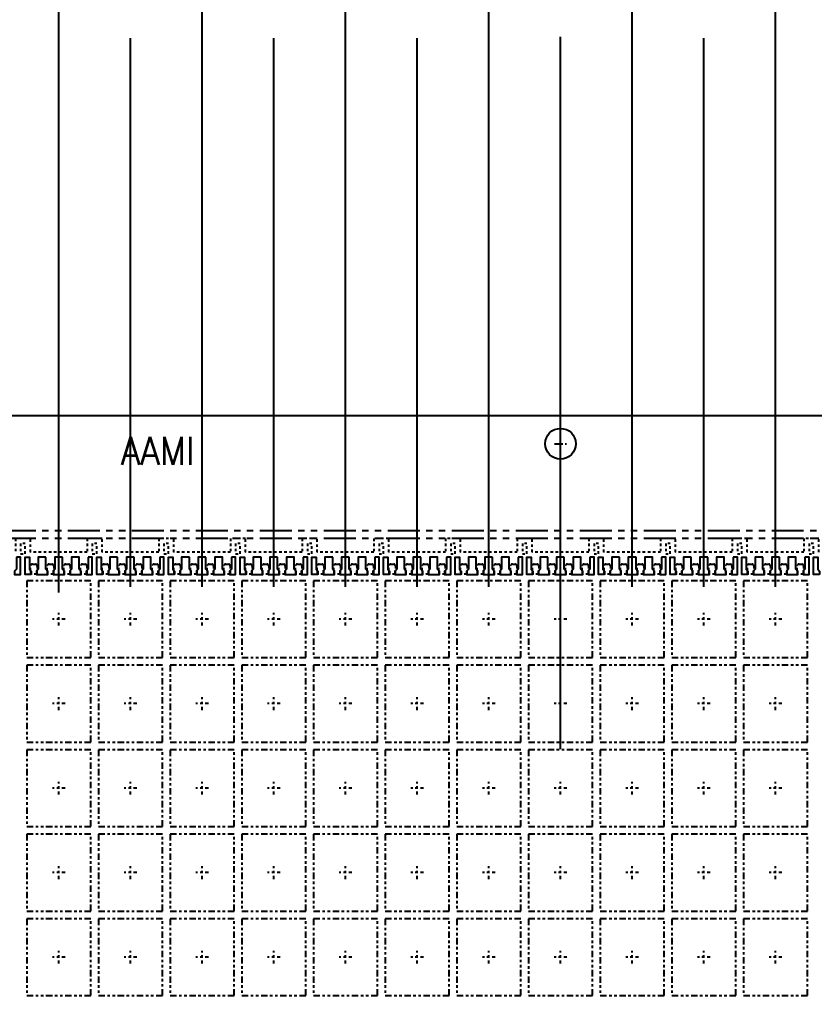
# Model space of a CAD drawing. Extents: x -335 to -11, y -372 to -1.
# Drawn here: x -284.92 to -253.87, y -287.03 to -248.76 of the extents above; entities that cross this region are included whole.
import ezdxf

# ---------------------------------------------------------------- set-up
doc = ezdxf.new("R2010")
doc.units = 0
doc.header["$MEASUREMENT"] = 0
for name, pattern in [('CENTER', [50.8, 31.75, -6.35, 6.35, -6.35]), ('CENTERX2', [4, 2.5, -0.5, 0.5, -0.5]), ('HIDDEN', [0.375, 0.25, -0.125]), ('PHANTOM', [2.5, 1.25, -0.25, 0.25, -0.25, 0.25, -0.25])]:
    doc.linetypes.add(name, pattern=pattern)
doc.layers.add('1', color=7, linetype='CONTINUOUS')
doc.layers.add('1D', color=4, linetype='CONTINUOUS')
doc.styles.add('ROMANS', font='romans', dxfattribs={"width": 0.85, "height": 0.08})

msp = doc.modelspace()

# ---------------------------------------------------------------- linework, layer by layer
at = {"layer": '1'}
msp.add_line((-294.036, -264.226), (-46.036, -264.226), dxfattribs=at)
for points in [[(-285.036, -269.756), (-285.036, -270.226), (-285.111, -270.301), (-285.111, -270.436), (-284.876, -270.436), (-284.876, -269.756)], [(-284.461, -270.436), (-284.696, -270.436), (-284.696, -269.756), (-284.536, -269.756), (-284.536, -270.226), (-284.461, -270.301)], [(-283.886, -269.756), (-284.186, -269.756), (-284.186, -270.226), (-284.261, -270.301), (-284.261, -270.436), (-283.811, -270.436), (-283.811, -270.301), (-283.886, -270.226)], [(-283.236, -269.756), (-283.536, -269.756), (-283.536, -270.226), (-283.611, -270.301), (-283.611, -270.436), (-283.161, -270.436), (-283.161, -270.301), (-283.236, -270.226)], [(-282.961, -270.301), (-282.961, -270.436), (-282.511, -270.436), (-282.511, -270.301), (-282.586, -270.226), (-282.586, -269.756), (-282.886, -269.756), (-282.886, -270.226)], [(-282.236, -269.756), (-282.236, -270.226), (-282.311, -270.301), (-282.311, -270.436), (-282.076, -270.436), (-282.076, -269.756)], [(-281.661, -270.436), (-281.896, -270.436), (-281.896, -269.756), (-281.736, -269.756), (-281.736, -270.226), (-281.661, -270.301)], [(-281.086, -269.756), (-281.386, -269.756), (-281.386, -270.226), (-281.461, -270.301), (-281.461, -270.436), (-281.011, -270.436), (-281.011, -270.301), (-281.086, -270.226)], [(-280.436, -269.756), (-280.736, -269.756), (-280.736, -270.226), (-280.811, -270.301), (-280.811, -270.436), (-280.361, -270.436), (-280.361, -270.301), (-280.436, -270.226)], [(-280.161, -270.301), (-280.161, -270.436), (-279.711, -270.436), (-279.711, -270.301), (-279.786, -270.226), (-279.786, -269.756), (-280.086, -269.756), (-280.086, -270.226)], [(-279.436, -269.756), (-279.436, -270.226), (-279.511, -270.301), (-279.511, -270.436), (-279.276, -270.436), (-279.276, -269.756)], [(-278.861, -270.436), (-279.096, -270.436), (-279.096, -269.756), (-278.936, -269.756), (-278.936, -270.226), (-278.861, -270.301)], [(-278.286, -269.756), (-278.586, -269.756), (-278.586, -270.226), (-278.661, -270.301), (-278.661, -270.436), (-278.211, -270.436), (-278.211, -270.301), (-278.286, -270.226)], [(-277.636, -269.756), (-277.936, -269.756), (-277.936, -270.226), (-278.011, -270.301), (-278.011, -270.436), (-277.561, -270.436), (-277.561, -270.301), (-277.636, -270.226)], [(-277.361, -270.301), (-277.361, -270.436), (-276.911, -270.436), (-276.911, -270.301), (-276.986, -270.226), (-276.986, -269.756), (-277.286, -269.756), (-277.286, -270.226)], [(-276.636, -269.756), (-276.636, -270.226), (-276.711, -270.301), (-276.711, -270.436), (-276.476, -270.436), (-276.476, -269.756)], [(-276.061, -270.436), (-276.296, -270.436), (-276.296, -269.756), (-276.136, -269.756), (-276.136, -270.226), (-276.061, -270.301)], [(-275.486, -269.756), (-275.786, -269.756), (-275.786, -270.226), (-275.861, -270.301), (-275.861, -270.436), (-275.411, -270.436), (-275.411, -270.301), (-275.486, -270.226)], [(-274.836, -269.756), (-275.136, -269.756), (-275.136, -270.226), (-275.211, -270.301), (-275.211, -270.436), (-274.761, -270.436), (-274.761, -270.301), (-274.836, -270.226)], [(-274.561, -270.301), (-274.561, -270.436), (-274.111, -270.436), (-274.111, -270.301), (-274.186, -270.226), (-274.186, -269.756), (-274.486, -269.756), (-274.486, -270.226)], [(-273.836, -269.756), (-273.836, -270.226), (-273.911, -270.301), (-273.911, -270.436), (-273.676, -270.436), (-273.676, -269.756)], [(-273.261, -270.436), (-273.496, -270.436), (-273.496, -269.756), (-273.336, -269.756), (-273.336, -270.226), (-273.261, -270.301)], [(-272.686, -269.756), (-272.986, -269.756), (-272.986, -270.226), (-273.061, -270.301), (-273.061, -270.436), (-272.611, -270.436), (-272.611, -270.301), (-272.686, -270.226)], [(-272.036, -269.756), (-272.336, -269.756), (-272.336, -270.226), (-272.411, -270.301), (-272.411, -270.436), (-271.961, -270.436), (-271.961, -270.301), (-272.036, -270.226)], [(-271.761, -270.301), (-271.761, -270.436), (-271.311, -270.436), (-271.311, -270.301), (-271.386, -270.226), (-271.386, -269.756), (-271.686, -269.756), (-271.686, -270.226)], [(-271.036, -269.756), (-271.036, -270.226), (-271.111, -270.301), (-271.111, -270.436), (-270.876, -270.436), (-270.876, -269.756)], [(-270.461, -270.436), (-270.696, -270.436), (-270.696, -269.756), (-270.536, -269.756), (-270.536, -270.226), (-270.461, -270.301)], [(-269.886, -269.756), (-270.186, -269.756), (-270.186, -270.226), (-270.261, -270.301), (-270.261, -270.436), (-269.811, -270.436), (-269.811, -270.301), (-269.886, -270.226)], [(-269.236, -269.756), (-269.536, -269.756), (-269.536, -270.226), (-269.611, -270.301), (-269.611, -270.436), (-269.161, -270.436), (-269.161, -270.301), (-269.236, -270.226)], [(-268.961, -270.301), (-268.961, -270.436), (-268.511, -270.436), (-268.511, -270.301), (-268.586, -270.226), (-268.586, -269.756), (-268.886, -269.756), (-268.886, -270.226)], [(-268.236, -269.756), (-268.236, -270.226), (-268.311, -270.301), (-268.311, -270.436), (-268.076, -270.436), (-268.076, -269.756)], [(-267.661, -270.436), (-267.896, -270.436), (-267.896, -269.756), (-267.736, -269.756), (-267.736, -270.226), (-267.661, -270.301)], [(-267.086, -269.756), (-267.386, -269.756), (-267.386, -270.226), (-267.461, -270.301), (-267.461, -270.436), (-267.011, -270.436), (-267.011, -270.301), (-267.086, -270.226)], [(-266.436, -269.756), (-266.736, -269.756), (-266.736, -270.226), (-266.811, -270.301), (-266.811, -270.436), (-266.361, -270.436), (-266.361, -270.301), (-266.436, -270.226)], [(-266.161, -270.301), (-266.161, -270.436), (-265.711, -270.436), (-265.711, -270.301), (-265.786, -270.226), (-265.786, -269.756), (-266.086, -269.756), (-266.086, -270.226)], [(-265.436, -269.756), (-265.436, -270.226), (-265.511, -270.301), (-265.511, -270.436), (-265.276, -270.436), (-265.276, -269.756)], [(-264.861, -270.436), (-265.096, -270.436), (-265.096, -269.756), (-264.936, -269.756), (-264.936, -270.226), (-264.861, -270.301)], [(-264.286, -269.756), (-264.586, -269.756), (-264.586, -270.226), (-264.661, -270.301), (-264.661, -270.436), (-264.211, -270.436), (-264.211, -270.301), (-264.286, -270.226)], [(-263.636, -269.756), (-263.936, -269.756), (-263.936, -270.226), (-264.011, -270.301), (-264.011, -270.436), (-263.561, -270.436), (-263.561, -270.301), (-263.636, -270.226)], [(-263.361, -270.301), (-263.361, -270.436), (-262.911, -270.436), (-262.911, -270.301), (-262.986, -270.226), (-262.986, -269.756), (-263.286, -269.756), (-263.286, -270.226)], [(-262.636, -269.756), (-262.636, -270.226), (-262.711, -270.301), (-262.711, -270.436), (-262.476, -270.436), (-262.476, -269.756)], [(-262.061, -270.436), (-262.296, -270.436), (-262.296, -269.756), (-262.136, -269.756), (-262.136, -270.226), (-262.061, -270.301)], [(-261.486, -269.756), (-261.786, -269.756), (-261.786, -270.226), (-261.861, -270.301), (-261.861, -270.436), (-261.411, -270.436), (-261.411, -270.301), (-261.486, -270.226)], [(-260.836, -269.756), (-261.136, -269.756), (-261.136, -270.226), (-261.211, -270.301), (-261.211, -270.436), (-260.761, -270.436), (-260.761, -270.301), (-260.836, -270.226)], [(-260.561, -270.301), (-260.561, -270.436), (-260.111, -270.436), (-260.111, -270.301), (-260.186, -270.226), (-260.186, -269.756), (-260.486, -269.756), (-260.486, -270.226)], [(-259.836, -269.756), (-259.836, -270.226), (-259.911, -270.301), (-259.911, -270.436), (-259.676, -270.436), (-259.676, -269.756)], [(-259.261, -270.436), (-259.496, -270.436), (-259.496, -269.756), (-259.336, -269.756), (-259.336, -270.226), (-259.261, -270.301)], [(-258.686, -269.756), (-258.986, -269.756), (-258.986, -270.226), (-259.061, -270.301), (-259.061, -270.436), (-258.611, -270.436), (-258.611, -270.301), (-258.686, -270.226)], [(-258.036, -269.756), (-258.336, -269.756), (-258.336, -270.226), (-258.411, -270.301), (-258.411, -270.436), (-257.961, -270.436), (-257.961, -270.301), (-258.036, -270.226)], [(-257.761, -270.301), (-257.761, -270.436), (-257.311, -270.436), (-257.311, -270.301), (-257.386, -270.226), (-257.386, -269.756), (-257.686, -269.756), (-257.686, -270.226)], [(-257.036, -269.756), (-257.036, -270.226), (-257.111, -270.301), (-257.111, -270.436), (-256.876, -270.436), (-256.876, -269.756)], [(-256.461, -270.436), (-256.696, -270.436), (-256.696, -269.756), (-256.536, -269.756), (-256.536, -270.226), (-256.461, -270.301)], [(-255.886, -269.756), (-256.186, -269.756), (-256.186, -270.226), (-256.261, -270.301), (-256.261, -270.436), (-255.811, -270.436), (-255.811, -270.301), (-255.886, -270.226)], [(-255.236, -269.756), (-255.536, -269.756), (-255.536, -270.226), (-255.611, -270.301), (-255.611, -270.436), (-255.161, -270.436), (-255.161, -270.301), (-255.236, -270.226)], [(-254.961, -270.301), (-254.961, -270.436), (-254.511, -270.436), (-254.511, -270.301), (-254.586, -270.226), (-254.586, -269.756), (-254.886, -269.756), (-254.886, -270.226)], [(-254.236, -269.756), (-254.236, -270.226), (-254.311, -270.301), (-254.311, -270.436), (-254.076, -270.436), (-254.076, -269.756)], [(-253.661, -270.436), (-253.896, -270.436), (-253.896, -269.756), (-253.736, -269.756), (-253.736, -270.226), (-253.661, -270.301)]]:
    msp.add_lwpolyline(points, close=True, dxfattribs=at)
msp.add_circle((-263.786, -265.326), 0.6, dxfattribs=at)
at = {"layer": '1D', "linetype": 'ByBlock'}
for p, q in [((-283.386, -271.134), (-283.386, -232.565)), ((-277.786, -270.918), (-277.786, -232.565)), ((-272.186, -270.918), (-272.186, -232.565)), ((-266.586, -270.918), (-266.586, -232.565)), ((-260.986, -270.918), (-260.986, -232.565)), ((-255.386, -270.918), (-255.386, -232.565)), ((-280.586, -270.918), (-280.586, -249.485)), ((-274.986, -270.918), (-274.986, -249.485)), ((-269.386, -270.918), (-269.386, -249.485)), ((-258.186, -270.918), (-258.186, -249.485))]:
    msp.add_line(p, q, dxfattribs=at)
at = {"layer": '1D'}
msp.add_line((-263.786, -277.26), (-263.786, -249.437), dxfattribs=at)
at = {"layer": '1D', "linetype": 'CENTER', "ltscale": 0.01}
for p, q in [((-263.786, -265.556), (-263.786, -265.097)), ((-264.016, -265.326), (-263.557, -265.326))]:
    msp.add_line(p, q, dxfattribs=at)
at = {"layer": '1D', "linetype": 'HIDDEN', "ltscale": 0.2}
for p, q in [((-282.276, -269.556), (-284.496, -269.556)), ((-279.476, -269.556), (-281.696, -269.556)), ((-276.676, -269.556), (-278.896, -269.556)), ((-273.876, -269.556), (-276.096, -269.556)), ((-271.076, -269.556), (-273.296, -269.556)), ((-268.276, -269.556), (-270.496, -269.556)), ((-265.476, -269.556), (-267.696, -269.556)), ((-262.676, -269.556), (-264.896, -269.556)), ((-259.876, -269.556), (-262.096, -269.556)), ((-257.076, -269.556), (-259.296, -269.556)), ((-254.276, -269.556), (-256.496, -269.556))]:
    msp.add_line(p, q, dxfattribs=at)
at = {"layer": '1D', "color": 2, "linetype": 'PHANTOM'}
for points in [[(-236.786, -268.726), (-290.786, -268.726, -0.09902), (-291.555, -268.572, 0.916659), (-292.709, -270.78, -0.255924), (-291.786, -272.465), (-291.786, -297.488, -0.255924), (-292.709, -299.173, 0.547723), (-292.709, -301.28, -0.255924), (-291.786, -302.965), (-291.786, -327.988, -0.255924), (-292.709, -329.673, 0.916659), (-291.555, -331.88, -0.09902), (-290.786, -331.726), (-236.786, -331.726, -0.09902), (-236.017, -331.88, 0.916659), (-234.863, -329.673, -0.255924), (-235.786, -327.988), (-235.786, -302.965, -0.255924), (-234.863, -301.28, 0.547723), (-234.863, -299.173, -0.255924), (-235.786, -297.488), (-235.786, -272.465, -0.255924), (-234.863, -270.78, 0.916659), (-236.017, -268.572, -0.09902)], [(-236.786, -269.026), (-290.786, -269.026, -0.09902), (-291.671, -268.849, 0.916659), (-292.548, -270.527, -0.255924), (-291.486, -272.465), (-291.486, -297.488, -0.255924), (-292.548, -299.426, 0.547723), (-292.548, -301.027, -0.255924), (-291.486, -302.965), (-291.486, -327.988, -0.255924), (-292.548, -329.926, 0.916659), (-291.671, -331.603, -0.09902), (-290.786, -331.426), (-236.786, -331.426, -0.09902), (-235.902, -331.603, 0.916659), (-235.025, -329.926, -0.255924), (-236.086, -327.988), (-236.086, -302.965, -0.255924), (-235.025, -301.027, 0.547723), (-235.025, -299.426, -0.255924), (-236.086, -297.488), (-236.086, -272.465, -0.255924), (-235.025, -270.527, 0.916659), (-235.902, -268.849, -0.09902)]]:
    msp.add_lwpolyline(points, format="xyb", close=True, dxfattribs=at)
at = {"layer": '1D', "linetype": 'HIDDEN', "ltscale": 0.2}
for points in [[(-284.496, -269.556), (-284.496, -269.026), (-285.076, -269.026), (-285.076, -269.556)], [(-281.696, -269.556), (-281.696, -269.026), (-282.276, -269.026), (-282.276, -269.556)], [(-278.896, -269.556), (-278.896, -269.026), (-279.476, -269.026), (-279.476, -269.556)], [(-276.096, -269.556), (-276.096, -269.026), (-276.676, -269.026), (-276.676, -269.556)], [(-273.296, -269.556), (-273.296, -269.026), (-273.876, -269.026), (-273.876, -269.556)], [(-270.496, -269.556), (-270.496, -269.026), (-271.076, -269.026), (-271.076, -269.556)], [(-267.696, -269.556), (-267.696, -269.026), (-268.276, -269.026), (-268.276, -269.556)], [(-264.896, -269.556), (-264.896, -269.026), (-265.476, -269.026), (-265.476, -269.556)], [(-262.096, -269.556), (-262.096, -269.026), (-262.676, -269.026), (-262.676, -269.556)], [(-259.296, -269.556), (-259.296, -269.026), (-259.876, -269.026), (-259.876, -269.556)], [(-256.496, -269.556), (-256.496, -269.026), (-257.076, -269.026), (-257.076, -269.556)], [(-253.696, -269.556), (-253.696, -269.026), (-254.276, -269.026), (-254.276, -269.556)]]:
    msp.add_lwpolyline(points, dxfattribs=at)
for points in [[(-284.876, -269.626), (-284.696, -269.626), (-284.696, -269.226), (-284.876, -269.226)], [(-282.076, -269.626), (-281.896, -269.626), (-281.896, -269.226), (-282.076, -269.226)], [(-279.276, -269.626), (-279.096, -269.626), (-279.096, -269.226), (-279.276, -269.226)], [(-276.476, -269.626), (-276.296, -269.626), (-276.296, -269.226), (-276.476, -269.226)], [(-273.676, -269.626), (-273.496, -269.626), (-273.496, -269.226), (-273.676, -269.226)], [(-270.876, -269.626), (-270.696, -269.626), (-270.696, -269.226), (-270.876, -269.226)], [(-268.076, -269.626), (-267.896, -269.626), (-267.896, -269.226), (-268.076, -269.226)], [(-265.276, -269.626), (-265.096, -269.626), (-265.096, -269.226), (-265.276, -269.226)], [(-262.476, -269.626), (-262.296, -269.626), (-262.296, -269.226), (-262.476, -269.226)], [(-259.676, -269.626), (-259.496, -269.626), (-259.496, -269.226), (-259.676, -269.226)], [(-256.876, -269.626), (-256.696, -269.626), (-256.696, -269.226), (-256.876, -269.226)], [(-254.076, -269.626), (-253.896, -269.626), (-253.896, -269.226), (-254.076, -269.226)]]:
    msp.add_lwpolyline(points, close=True, dxfattribs=at)
for points in [[(-284.236, -270.101), (-284.236, -270.276), (-284.246, -270.301), (-284.246, -270.301), (-284.246, -270.426), (-284.476, -270.426), (-284.476, -270.301), (-284.476, -270.301), (-284.486, -270.276), (-284.486, -270.101, -0.414214), (-284.411, -270.026), (-284.311, -270.026, -0.414214)], [(-283.586, -270.101), (-283.586, -270.276), (-283.596, -270.301), (-283.596, -270.301), (-283.596, -270.426), (-283.826, -270.426), (-283.826, -270.301), (-283.826, -270.301), (-283.836, -270.276), (-283.836, -270.101, -0.414214), (-283.761, -270.026), (-283.661, -270.026, -0.414214)], [(-282.936, -270.101), (-282.936, -270.276), (-282.946, -270.301), (-282.946, -270.301), (-282.946, -270.426), (-283.176, -270.426), (-283.176, -270.301), (-283.176, -270.301), (-283.186, -270.276), (-283.186, -270.101, -0.414214), (-283.111, -270.026), (-283.011, -270.026, -0.414214)], [(-282.286, -270.101), (-282.286, -270.276), (-282.296, -270.301), (-282.296, -270.301), (-282.296, -270.426), (-282.526, -270.426), (-282.526, -270.301), (-282.526, -270.301), (-282.536, -270.276), (-282.536, -270.101, -0.414214), (-282.461, -270.026), (-282.361, -270.026, -0.414214)], [(-281.436, -270.101), (-281.436, -270.276), (-281.446, -270.301), (-281.446, -270.301), (-281.446, -270.426), (-281.676, -270.426), (-281.676, -270.301), (-281.676, -270.301), (-281.686, -270.276), (-281.686, -270.101, -0.414214), (-281.611, -270.026), (-281.511, -270.026, -0.414214)], [(-280.786, -270.101), (-280.786, -270.276), (-280.796, -270.301), (-280.796, -270.301), (-280.796, -270.426), (-281.026, -270.426), (-281.026, -270.301), (-281.026, -270.301), (-281.036, -270.276), (-281.036, -270.101, -0.414214), (-280.961, -270.026), (-280.861, -270.026, -0.414214)], [(-280.136, -270.101), (-280.136, -270.276), (-280.146, -270.301), (-280.146, -270.301), (-280.146, -270.426), (-280.376, -270.426), (-280.376, -270.301), (-280.376, -270.301), (-280.386, -270.276), (-280.386, -270.101, -0.414214), (-280.311, -270.026), (-280.211, -270.026, -0.414214)], [(-279.486, -270.101), (-279.486, -270.276), (-279.496, -270.301), (-279.496, -270.301), (-279.496, -270.426), (-279.726, -270.426), (-279.726, -270.301), (-279.726, -270.301), (-279.736, -270.276), (-279.736, -270.101, -0.414214), (-279.661, -270.026), (-279.561, -270.026, -0.414214)], [(-278.636, -270.101), (-278.636, -270.276), (-278.646, -270.301), (-278.646, -270.301), (-278.646, -270.426), (-278.876, -270.426), (-278.876, -270.301), (-278.876, -270.301), (-278.886, -270.276), (-278.886, -270.101, -0.414214), (-278.811, -270.026), (-278.711, -270.026, -0.414214)], [(-277.986, -270.101), (-277.986, -270.276), (-277.996, -270.301), (-277.996, -270.301), (-277.996, -270.426), (-278.226, -270.426), (-278.226, -270.301), (-278.226, -270.301), (-278.236, -270.276), (-278.236, -270.101, -0.414214), (-278.161, -270.026), (-278.061, -270.026, -0.414214)], [(-277.336, -270.101), (-277.336, -270.276), (-277.346, -270.301), (-277.346, -270.301), (-277.346, -270.426), (-277.576, -270.426), (-277.576, -270.301), (-277.576, -270.301), (-277.586, -270.276), (-277.586, -270.101, -0.414214), (-277.511, -270.026), (-277.411, -270.026, -0.414214)], [(-276.686, -270.101), (-276.686, -270.276), (-276.696, -270.301), (-276.696, -270.301), (-276.696, -270.426), (-276.926, -270.426), (-276.926, -270.301), (-276.926, -270.301), (-276.936, -270.276), (-276.936, -270.101, -0.414214), (-276.861, -270.026), (-276.761, -270.026, -0.414214)], [(-275.836, -270.101), (-275.836, -270.276), (-275.846, -270.301), (-275.846, -270.301), (-275.846, -270.426), (-276.076, -270.426), (-276.076, -270.301), (-276.076, -270.301), (-276.086, -270.276), (-276.086, -270.101, -0.414214), (-276.011, -270.026), (-275.911, -270.026, -0.414214)], [(-275.186, -270.101), (-275.186, -270.276), (-275.196, -270.301), (-275.196, -270.301), (-275.196, -270.426), (-275.426, -270.426), (-275.426, -270.301), (-275.426, -270.301), (-275.436, -270.276), (-275.436, -270.101, -0.414214), (-275.361, -270.026), (-275.261, -270.026, -0.414214)], [(-274.536, -270.101), (-274.536, -270.276), (-274.546, -270.301), (-274.546, -270.301), (-274.546, -270.426), (-274.776, -270.426), (-274.776, -270.301), (-274.776, -270.301), (-274.786, -270.276), (-274.786, -270.101, -0.414214), (-274.711, -270.026), (-274.611, -270.026, -0.414214)], [(-273.886, -270.101), (-273.886, -270.276), (-273.896, -270.301), (-273.896, -270.301), (-273.896, -270.426), (-274.126, -270.426), (-274.126, -270.301), (-274.126, -270.301), (-274.136, -270.276), (-274.136, -270.101, -0.414214), (-274.061, -270.026), (-273.961, -270.026, -0.414214)], [(-273.036, -270.101), (-273.036, -270.276), (-273.046, -270.301), (-273.046, -270.301), (-273.046, -270.426), (-273.276, -270.426), (-273.276, -270.301), (-273.276, -270.301), (-273.286, -270.276), (-273.286, -270.101, -0.414214), (-273.211, -270.026), (-273.111, -270.026, -0.414214)], [(-272.386, -270.101), (-272.386, -270.276), (-272.396, -270.301), (-272.396, -270.301), (-272.396, -270.426), (-272.626, -270.426), (-272.626, -270.301), (-272.626, -270.301), (-272.636, -270.276), (-272.636, -270.101, -0.414214), (-272.561, -270.026), (-272.461, -270.026, -0.414214)], [(-271.736, -270.101), (-271.736, -270.276), (-271.746, -270.301), (-271.746, -270.301), (-271.746, -270.426), (-271.976, -270.426), (-271.976, -270.301), (-271.976, -270.301), (-271.986, -270.276), (-271.986, -270.101, -0.414214), (-271.911, -270.026), (-271.811, -270.026, -0.414214)], [(-271.086, -270.101), (-271.086, -270.276), (-271.096, -270.301), (-271.096, -270.301), (-271.096, -270.426), (-271.326, -270.426), (-271.326, -270.301), (-271.326, -270.301), (-271.336, -270.276), (-271.336, -270.101, -0.414214), (-271.261, -270.026), (-271.161, -270.026, -0.414214)], [(-270.236, -270.101), (-270.236, -270.276), (-270.246, -270.301), (-270.246, -270.301), (-270.246, -270.426), (-270.476, -270.426), (-270.476, -270.301), (-270.476, -270.301), (-270.486, -270.276), (-270.486, -270.101, -0.414214), (-270.411, -270.026), (-270.311, -270.026, -0.414214)], [(-269.586, -270.101), (-269.586, -270.276), (-269.596, -270.301), (-269.596, -270.301), (-269.596, -270.426), (-269.826, -270.426), (-269.826, -270.301), (-269.826, -270.301), (-269.836, -270.276), (-269.836, -270.101, -0.414214), (-269.761, -270.026), (-269.661, -270.026, -0.414214)], [(-268.936, -270.101), (-268.936, -270.276), (-268.946, -270.301), (-268.946, -270.301), (-268.946, -270.426), (-269.176, -270.426), (-269.176, -270.301), (-269.176, -270.301), (-269.186, -270.276), (-269.186, -270.101, -0.414214), (-269.111, -270.026), (-269.011, -270.026, -0.414214)], [(-268.286, -270.101), (-268.286, -270.276), (-268.296, -270.301), (-268.296, -270.301), (-268.296, -270.426), (-268.526, -270.426), (-268.526, -270.301), (-268.526, -270.301), (-268.536, -270.276), (-268.536, -270.101, -0.414214), (-268.461, -270.026), (-268.361, -270.026, -0.414214)], [(-267.436, -270.101), (-267.436, -270.276), (-267.446, -270.301), (-267.446, -270.301), (-267.446, -270.426), (-267.676, -270.426), (-267.676, -270.301), (-267.676, -270.301), (-267.686, -270.276), (-267.686, -270.101, -0.414214), (-267.611, -270.026), (-267.511, -270.026, -0.414214)], [(-266.786, -270.101), (-266.786, -270.276), (-266.796, -270.301), (-266.796, -270.301), (-266.796, -270.426), (-267.026, -270.426), (-267.026, -270.301), (-267.026, -270.301), (-267.036, -270.276), (-267.036, -270.101, -0.414214), (-266.961, -270.026), (-266.861, -270.026, -0.414214)], [(-266.136, -270.101), (-266.136, -270.276), (-266.146, -270.301), (-266.146, -270.301), (-266.146, -270.426), (-266.376, -270.426), (-266.376, -270.301), (-266.376, -270.301), (-266.386, -270.276), (-266.386, -270.101, -0.414214), (-266.311, -270.026), (-266.211, -270.026, -0.414214)], [(-265.486, -270.101), (-265.486, -270.276), (-265.496, -270.301), (-265.496, -270.301), (-265.496, -270.426), (-265.726, -270.426), (-265.726, -270.301), (-265.726, -270.301), (-265.736, -270.276), (-265.736, -270.101, -0.414214), (-265.661, -270.026), (-265.561, -270.026, -0.414214)], [(-264.636, -270.101), (-264.636, -270.276), (-264.646, -270.301), (-264.646, -270.301), (-264.646, -270.426), (-264.876, -270.426), (-264.876, -270.301), (-264.876, -270.301), (-264.886, -270.276), (-264.886, -270.101, -0.414214), (-264.811, -270.026), (-264.711, -270.026, -0.414214)], [(-263.986, -270.101), (-263.986, -270.276), (-263.996, -270.301), (-263.996, -270.301), (-263.996, -270.426), (-264.226, -270.426), (-264.226, -270.301), (-264.226, -270.301), (-264.236, -270.276), (-264.236, -270.101, -0.414214), (-264.161, -270.026), (-264.061, -270.026, -0.414214)], [(-263.336, -270.101), (-263.336, -270.276), (-263.346, -270.301), (-263.346, -270.301), (-263.346, -270.426), (-263.576, -270.426), (-263.576, -270.301), (-263.576, -270.301), (-263.586, -270.276), (-263.586, -270.101, -0.414214), (-263.511, -270.026), (-263.411, -270.026, -0.414214)], [(-262.686, -270.101), (-262.686, -270.276), (-262.696, -270.301), (-262.696, -270.301), (-262.696, -270.426), (-262.926, -270.426), (-262.926, -270.301), (-262.926, -270.301), (-262.936, -270.276), (-262.936, -270.101, -0.414214), (-262.861, -270.026), (-262.761, -270.026, -0.414214)], [(-261.836, -270.101), (-261.836, -270.276), (-261.846, -270.301), (-261.846, -270.301), (-261.846, -270.426), (-262.076, -270.426), (-262.076, -270.301), (-262.076, -270.301), (-262.086, -270.276), (-262.086, -270.101, -0.414214), (-262.011, -270.026), (-261.911, -270.026, -0.414214)], [(-261.186, -270.101), (-261.186, -270.276), (-261.196, -270.301), (-261.196, -270.301), (-261.196, -270.426), (-261.426, -270.426), (-261.426, -270.301), (-261.426, -270.301), (-261.436, -270.276), (-261.436, -270.101, -0.414214), (-261.361, -270.026), (-261.261, -270.026, -0.414214)], [(-260.536, -270.101), (-260.536, -270.276), (-260.546, -270.301), (-260.546, -270.301), (-260.546, -270.426), (-260.776, -270.426), (-260.776, -270.301), (-260.776, -270.301), (-260.786, -270.276), (-260.786, -270.101, -0.414214), (-260.711, -270.026), (-260.611, -270.026, -0.414214)], [(-259.886, -270.101), (-259.886, -270.276), (-259.896, -270.301), (-259.896, -270.301), (-259.896, -270.426), (-260.126, -270.426), (-260.126, -270.301), (-260.126, -270.301), (-260.136, -270.276), (-260.136, -270.101, -0.414214), (-260.061, -270.026), (-259.961, -270.026, -0.414214)], [(-259.036, -270.101), (-259.036, -270.276), (-259.046, -270.301), (-259.046, -270.301), (-259.046, -270.426), (-259.276, -270.426), (-259.276, -270.301), (-259.276, -270.301), (-259.286, -270.276), (-259.286, -270.101, -0.414214), (-259.211, -270.026), (-259.111, -270.026, -0.414214)], [(-258.386, -270.101), (-258.386, -270.276), (-258.396, -270.301), (-258.396, -270.301), (-258.396, -270.426), (-258.626, -270.426), (-258.626, -270.301), (-258.626, -270.301), (-258.636, -270.276), (-258.636, -270.101, -0.414214), (-258.561, -270.026), (-258.461, -270.026, -0.414214)], [(-257.736, -270.101), (-257.736, -270.276), (-257.746, -270.301), (-257.746, -270.301), (-257.746, -270.426), (-257.976, -270.426), (-257.976, -270.301), (-257.976, -270.301), (-257.986, -270.276), (-257.986, -270.101, -0.414214), (-257.911, -270.026), (-257.811, -270.026, -0.414214)], [(-257.086, -270.101), (-257.086, -270.276), (-257.096, -270.301), (-257.096, -270.301), (-257.096, -270.426), (-257.326, -270.426), (-257.326, -270.301), (-257.326, -270.301), (-257.336, -270.276), (-257.336, -270.101, -0.414214), (-257.261, -270.026), (-257.161, -270.026, -0.414214)], [(-256.236, -270.101), (-256.236, -270.276), (-256.246, -270.301), (-256.246, -270.301), (-256.246, -270.426), (-256.476, -270.426), (-256.476, -270.301), (-256.476, -270.301), (-256.486, -270.276), (-256.486, -270.101, -0.414214), (-256.411, -270.026), (-256.311, -270.026, -0.414214)], [(-255.586, -270.101), (-255.586, -270.276), (-255.596, -270.301), (-255.596, -270.301), (-255.596, -270.426), (-255.826, -270.426), (-255.826, -270.301), (-255.826, -270.301), (-255.836, -270.276), (-255.836, -270.101, -0.414214), (-255.761, -270.026), (-255.661, -270.026, -0.414214)], [(-254.936, -270.101), (-254.936, -270.276), (-254.946, -270.301), (-254.946, -270.301), (-254.946, -270.426), (-255.176, -270.426), (-255.176, -270.301), (-255.176, -270.301), (-255.186, -270.276), (-255.186, -270.101, -0.414214), (-255.111, -270.026), (-255.011, -270.026, -0.414214)], [(-254.286, -270.101), (-254.286, -270.276), (-254.296, -270.301), (-254.296, -270.301), (-254.296, -270.426), (-254.526, -270.426), (-254.526, -270.301), (-254.526, -270.301), (-254.536, -270.276), (-254.536, -270.101, -0.414214), (-254.461, -270.026), (-254.361, -270.026, -0.414214)]]:
    msp.add_lwpolyline(points, format="xyb", close=True, dxfattribs=at)
at = {"layer": '1D', "color": 2, "linetype": 'PHANTOM', "ltscale": 0.2}
for points in [[(-282.136, -270.676), (-284.636, -270.676), (-284.636, -273.676), (-282.136, -273.676)], [(-279.336, -270.676), (-281.836, -270.676), (-281.836, -273.676), (-279.336, -273.676)], [(-276.536, -270.676), (-279.036, -270.676), (-279.036, -273.676), (-276.536, -273.676)], [(-273.736, -270.676), (-276.236, -270.676), (-276.236, -273.676), (-273.736, -273.676)], [(-270.936, -270.676), (-273.436, -270.676), (-273.436, -273.676), (-270.936, -273.676)], [(-268.136, -270.676), (-270.636, -270.676), (-270.636, -273.676), (-268.136, -273.676)], [(-265.336, -270.676), (-267.836, -270.676), (-267.836, -273.676), (-265.336, -273.676)], [(-262.536, -270.676), (-265.036, -270.676), (-265.036, -273.676), (-262.536, -273.676)], [(-259.736, -270.676), (-262.236, -270.676), (-262.236, -273.676), (-259.736, -273.676)], [(-256.936, -270.676), (-259.436, -270.676), (-259.436, -273.676), (-256.936, -273.676)], [(-254.136, -270.676), (-256.636, -270.676), (-256.636, -273.676), (-254.136, -273.676)], [(-282.136, -273.976), (-284.636, -273.976), (-284.636, -276.976), (-282.136, -276.976)], [(-279.336, -273.976), (-281.836, -273.976), (-281.836, -276.976), (-279.336, -276.976)], [(-276.536, -273.976), (-279.036, -273.976), (-279.036, -276.976), (-276.536, -276.976)], [(-273.736, -273.976), (-276.236, -273.976), (-276.236, -276.976), (-273.736, -276.976)], [(-270.936, -273.976), (-273.436, -273.976), (-273.436, -276.976), (-270.936, -276.976)], [(-268.136, -273.976), (-270.636, -273.976), (-270.636, -276.976), (-268.136, -276.976)], [(-265.336, -273.976), (-267.836, -273.976), (-267.836, -276.976), (-265.336, -276.976)], [(-262.536, -273.976), (-265.036, -273.976), (-265.036, -276.976), (-262.536, -276.976)], [(-259.736, -273.976), (-262.236, -273.976), (-262.236, -276.976), (-259.736, -276.976)], [(-256.936, -273.976), (-259.436, -273.976), (-259.436, -276.976), (-256.936, -276.976)], [(-254.136, -273.976), (-256.636, -273.976), (-256.636, -276.976), (-254.136, -276.976)], [(-282.136, -277.276), (-284.636, -277.276), (-284.636, -280.276), (-282.136, -280.276)], [(-279.336, -277.276), (-281.836, -277.276), (-281.836, -280.276), (-279.336, -280.276)], [(-276.536, -277.276), (-279.036, -277.276), (-279.036, -280.276), (-276.536, -280.276)], [(-273.736, -277.276), (-276.236, -277.276), (-276.236, -280.276), (-273.736, -280.276)], [(-270.936, -277.276), (-273.436, -277.276), (-273.436, -280.276), (-270.936, -280.276)], [(-268.136, -277.276), (-270.636, -277.276), (-270.636, -280.276), (-268.136, -280.276)], [(-265.336, -277.276), (-267.836, -277.276), (-267.836, -280.276), (-265.336, -280.276)], [(-262.536, -277.276), (-265.036, -277.276), (-265.036, -280.276), (-262.536, -280.276)], [(-259.736, -277.276), (-262.236, -277.276), (-262.236, -280.276), (-259.736, -280.276)], [(-256.936, -277.276), (-259.436, -277.276), (-259.436, -280.276), (-256.936, -280.276)], [(-254.136, -277.276), (-256.636, -277.276), (-256.636, -280.276), (-254.136, -280.276)], [(-282.136, -280.576), (-284.636, -280.576), (-284.636, -283.576), (-282.136, -283.576)], [(-279.336, -280.576), (-281.836, -280.576), (-281.836, -283.576), (-279.336, -283.576)], [(-276.536, -280.576), (-279.036, -280.576), (-279.036, -283.576), (-276.536, -283.576)], [(-273.736, -280.576), (-276.236, -280.576), (-276.236, -283.576), (-273.736, -283.576)], [(-270.936, -280.576), (-273.436, -280.576), (-273.436, -283.576), (-270.936, -283.576)], [(-268.136, -280.576), (-270.636, -280.576), (-270.636, -283.576), (-268.136, -283.576)], [(-265.336, -280.576), (-267.836, -280.576), (-267.836, -283.576), (-265.336, -283.576)], [(-262.536, -280.576), (-265.036, -280.576), (-265.036, -283.576), (-262.536, -283.576)], [(-259.736, -280.576), (-262.236, -280.576), (-262.236, -283.576), (-259.736, -283.576)], [(-256.936, -280.576), (-259.436, -280.576), (-259.436, -283.576), (-256.936, -283.576)], [(-254.136, -280.576), (-256.636, -280.576), (-256.636, -283.576), (-254.136, -283.576)], [(-282.136, -283.876), (-284.636, -283.876), (-284.636, -286.876), (-282.136, -286.876)], [(-279.336, -283.876), (-281.836, -283.876), (-281.836, -286.876), (-279.336, -286.876)], [(-276.536, -283.876), (-279.036, -283.876), (-279.036, -286.876), (-276.536, -286.876)], [(-273.736, -283.876), (-276.236, -283.876), (-276.236, -286.876), (-273.736, -286.876)], [(-270.936, -283.876), (-273.436, -283.876), (-273.436, -286.876), (-270.936, -286.876)], [(-268.136, -283.876), (-270.636, -283.876), (-270.636, -286.876), (-268.136, -286.876)], [(-265.336, -283.876), (-267.836, -283.876), (-267.836, -286.876), (-265.336, -286.876)], [(-262.536, -283.876), (-265.036, -283.876), (-265.036, -286.876), (-262.536, -286.876)], [(-259.736, -283.876), (-262.236, -283.876), (-262.236, -286.876), (-259.736, -286.876)], [(-256.936, -283.876), (-259.436, -283.876), (-259.436, -286.876), (-256.936, -286.876)], [(-254.136, -283.876), (-256.636, -283.876), (-256.636, -286.876), (-254.136, -286.876)]]:
    msp.add_lwpolyline(points, close=True, dxfattribs=at)
at = {"layer": '1D', "linetype": 'CENTERX2', "ltscale": 0.05}
for points in [[(-283.386, -272.426), (-283.386, -271.926)], [(-280.586, -272.426), (-280.586, -271.926)], [(-277.786, -272.426), (-277.786, -271.926)], [(-274.986, -272.426), (-274.986, -271.926)], [(-272.186, -272.426), (-272.186, -271.926)], [(-269.386, -272.426), (-269.386, -271.926)], [(-266.586, -272.426), (-266.586, -271.926)], [(-263.786, -272.426), (-263.786, -271.926)], [(-260.986, -272.426), (-260.986, -271.926)], [(-258.186, -272.426), (-258.186, -271.926)], [(-255.386, -272.426), (-255.386, -271.926)], [(-283.136, -272.176), (-283.636, -272.176)], [(-280.336, -272.176), (-280.836, -272.176)], [(-277.536, -272.176), (-278.036, -272.176)], [(-274.736, -272.176), (-275.236, -272.176)], [(-271.936, -272.176), (-272.436, -272.176)], [(-269.136, -272.176), (-269.636, -272.176)], [(-266.336, -272.176), (-266.836, -272.176)], [(-263.536, -272.176), (-264.036, -272.176)], [(-260.736, -272.176), (-261.236, -272.176)], [(-257.936, -272.176), (-258.436, -272.176)], [(-255.136, -272.176), (-255.636, -272.176)], [(-283.136, -275.476), (-283.636, -275.476)], [(-283.386, -275.726), (-283.386, -275.226)], [(-280.336, -275.476), (-280.836, -275.476)], [(-280.586, -275.726), (-280.586, -275.226)], [(-277.536, -275.476), (-278.036, -275.476)], [(-277.786, -275.726), (-277.786, -275.226)], [(-274.736, -275.476), (-275.236, -275.476)], [(-274.986, -275.726), (-274.986, -275.226)], [(-271.936, -275.476), (-272.436, -275.476)], [(-272.186, -275.726), (-272.186, -275.226)], [(-269.136, -275.476), (-269.636, -275.476)], [(-269.386, -275.726), (-269.386, -275.226)], [(-266.336, -275.476), (-266.836, -275.476)], [(-266.586, -275.726), (-266.586, -275.226)], [(-263.536, -275.476), (-264.036, -275.476)], [(-263.786, -275.726), (-263.786, -275.226)], [(-260.736, -275.476), (-261.236, -275.476)], [(-260.986, -275.726), (-260.986, -275.226)], [(-257.936, -275.476), (-258.436, -275.476)], [(-258.186, -275.726), (-258.186, -275.226)], [(-255.136, -275.476), (-255.636, -275.476)], [(-255.386, -275.726), (-255.386, -275.226)], [(-283.386, -279.026), (-283.386, -278.526)], [(-280.586, -279.026), (-280.586, -278.526)], [(-277.786, -279.026), (-277.786, -278.526)], [(-274.986, -279.026), (-274.986, -278.526)], [(-272.186, -279.026), (-272.186, -278.526)], [(-269.386, -279.026), (-269.386, -278.526)], [(-266.586, -279.026), (-266.586, -278.526)], [(-263.786, -279.026), (-263.786, -278.526)], [(-260.986, -279.026), (-260.986, -278.526)], [(-258.186, -279.026), (-258.186, -278.526)], [(-255.386, -279.026), (-255.386, -278.526)], [(-283.136, -278.776), (-283.636, -278.776)], [(-280.336, -278.776), (-280.836, -278.776)], [(-277.536, -278.776), (-278.036, -278.776)], [(-274.736, -278.776), (-275.236, -278.776)], [(-271.936, -278.776), (-272.436, -278.776)], [(-269.136, -278.776), (-269.636, -278.776)], [(-266.336, -278.776), (-266.836, -278.776)], [(-263.536, -278.776), (-264.036, -278.776)], [(-260.736, -278.776), (-261.236, -278.776)], [(-257.936, -278.776), (-258.436, -278.776)], [(-255.136, -278.776), (-255.636, -278.776)], [(-283.386, -282.326), (-283.386, -281.826)], [(-280.586, -282.326), (-280.586, -281.826)], [(-277.786, -282.326), (-277.786, -281.826)], [(-274.986, -282.326), (-274.986, -281.826)], [(-272.186, -282.326), (-272.186, -281.826)], [(-269.386, -282.326), (-269.386, -281.826)], [(-266.586, -282.326), (-266.586, -281.826)], [(-263.786, -282.326), (-263.786, -281.826)], [(-260.986, -282.326), (-260.986, -281.826)], [(-258.186, -282.326), (-258.186, -281.826)], [(-255.386, -282.326), (-255.386, -281.826)], [(-283.136, -282.076), (-283.636, -282.076)], [(-280.336, -282.076), (-280.836, -282.076)], [(-277.536, -282.076), (-278.036, -282.076)], [(-274.736, -282.076), (-275.236, -282.076)], [(-271.936, -282.076), (-272.436, -282.076)], [(-269.136, -282.076), (-269.636, -282.076)], [(-266.336, -282.076), (-266.836, -282.076)], [(-263.536, -282.076), (-264.036, -282.076)], [(-260.736, -282.076), (-261.236, -282.076)], [(-257.936, -282.076), (-258.436, -282.076)], [(-255.136, -282.076), (-255.636, -282.076)], [(-283.136, -285.376), (-283.636, -285.376)], [(-283.386, -285.626), (-283.386, -285.126)], [(-280.336, -285.376), (-280.836, -285.376)], [(-280.586, -285.626), (-280.586, -285.126)], [(-277.536, -285.376), (-278.036, -285.376)], [(-277.786, -285.626), (-277.786, -285.126)], [(-274.736, -285.376), (-275.236, -285.376)], [(-274.986, -285.626), (-274.986, -285.126)], [(-271.936, -285.376), (-272.436, -285.376)], [(-272.186, -285.626), (-272.186, -285.126)], [(-269.136, -285.376), (-269.636, -285.376)], [(-269.386, -285.626), (-269.386, -285.126)], [(-266.336, -285.376), (-266.836, -285.376)], [(-266.586, -285.626), (-266.586, -285.126)], [(-263.536, -285.376), (-264.036, -285.376)], [(-263.786, -285.626), (-263.786, -285.126)], [(-260.736, -285.376), (-261.236, -285.376)], [(-260.986, -285.626), (-260.986, -285.126)], [(-257.936, -285.376), (-258.436, -285.376)], [(-258.186, -285.626), (-258.186, -285.126)], [(-255.136, -285.376), (-255.636, -285.376)], [(-255.386, -285.626), (-255.386, -285.126)]]:
    msp.add_lwpolyline(points, dxfattribs=at)

# ---------------------------------------------------------------- texts
at = {"layer": '1D', "style": 'ROMANS', "width": 0.9}
msp.add_text('AAMI', height=1.1, dxfattribs=at).set_placement((-280.969, -266.153))

doc.saveas('drawing.dxf')
